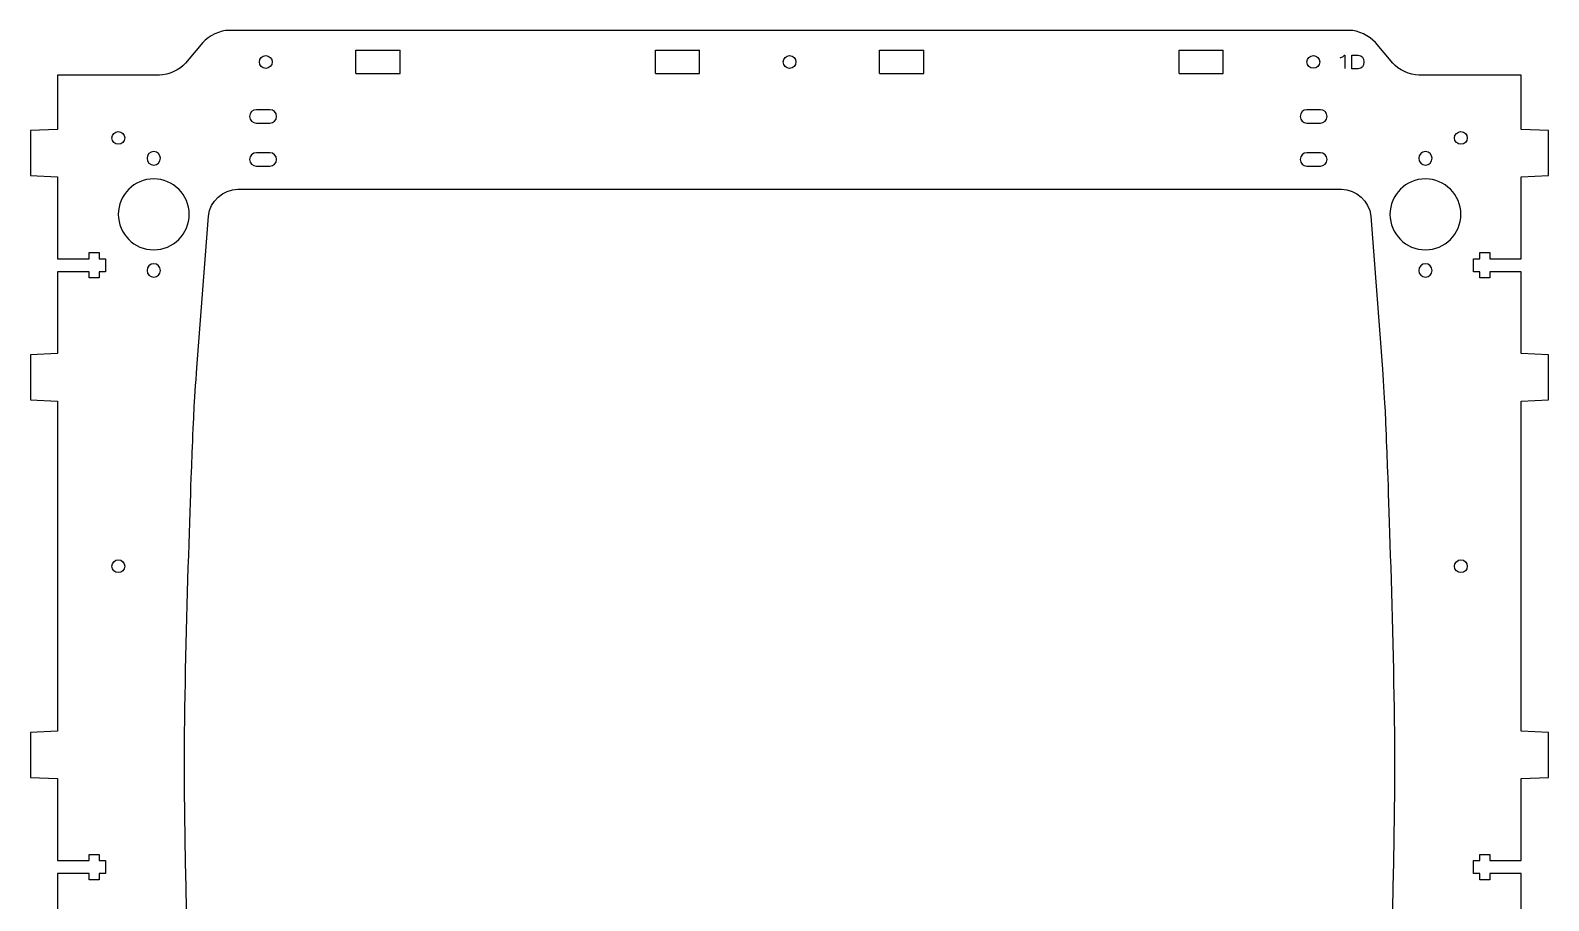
# Model space of a CAD drawing. Header units: millimetres. Extents: x -1166 to -93, y -857 to -63.
# Drawn here: x -805.1 to -466.6, y -662.7 to -468.6 of the extents above; entities that cross this region are included whole.
import ezdxf

# ---------------------------------------------------------------- set-up
doc = ezdxf.new("R2010")
doc.units = ezdxf.units.MM
doc.layers.add('CUTS', color=1, linetype='Continuous', true_color=0xff0000)
doc.layers.add('TEXT', color=5, linetype='Continuous', true_color=0x0000ff)

msp = doc.modelspace()

# ---------------------------------------------------------------- linework, layer by layer
at = {"layer": 'CUTS', "color": 1, "lineweight": 25, "true_color": 0xff0000}
for p, q in [((-732.53, -478.27), (-732.53, -473.07)), ((-732.53, -473.07), (-722.68, -473.07)), ((-722.68, -478.27), (-722.68, -473.07)), ((-665.76, -478.27), (-665.76, -473.07)), ((-665.76, -473.07), (-655.91, -473.07)), ((-655.91, -478.27), (-655.91, -473.07)), ((-615.76, -478.27), (-615.76, -473.07)), ((-615.76, -473.07), (-605.91, -473.07)), ((-605.91, -478.27), (-605.91, -473.07)), ((-548.99, -478.27), (-548.99, -473.07)), ((-548.99, -473.07), (-539.14, -473.07)), ((-539.14, -478.27), (-539.14, -473.07)), ((-732.53, -478.27), (-722.68, -478.27)), ((-665.76, -478.27), (-655.91, -478.27)), ((-615.76, -478.27), (-605.91, -478.27)), ((-548.99, -478.27), (-539.14, -478.27))]:
    msp.add_line(p, q, dxfattribs=at)
for points in [[(-511.06, -468.63), (-760.81, -468.63)], [(-766.62, -471.33), (-770.48, -475.92)], [(-501.39, -475.92), (-505.25, -471.33)], [(-776.3, -478.63), (-799, -478.63), (-799, -490.73), (-805.09, -490.98), (-805.09, -501.01), (-799, -501.26), (-799, -519.57), (-791.98, -519.57), (-791.98, -518.17), (-789.78, -518.17), (-789.78, -519.57), (-788.34, -519.57), (-788.34, -522.43), (-789.78, -522.43), (-789.78, -523.83), (-791.98, -523.83), (-791.98, -522.43), (-799, -522.43), (-799, -540.7), (-805.09, -540.95), (-805.09, -551.03), (-799, -551.28), (-799, -624.9), (-805.09, -625.15), (-805.09, -635.2), (-799, -635.45), (-799, -653.74), (-791.98, -653.74), (-791.98, -652.33), (-789.78, -652.33), (-789.78, -653.74), (-788.34, -653.74), (-788.34, -656.6), (-789.78, -656.6), (-789.78, -658), (-791.98, -658), (-791.98, -656.6), (-799, -656.6), (-799, -674.92)], [(-472.71, -674.92), (-472.71, -656.6), (-479.73, -656.6), (-479.73, -658), (-481.93, -658), (-481.93, -656.6), (-483.37, -656.6), (-483.37, -653.74), (-481.93, -653.74), (-481.93, -652.33), (-479.73, -652.33), (-479.73, -653.74), (-472.71, -653.74), (-472.71, -635.45), (-466.62, -635.2), (-466.62, -625.15), (-472.71, -624.9), (-472.71, -551.28), (-466.62, -551.03), (-466.62, -540.95), (-472.71, -540.7), (-472.71, -522.43), (-479.73, -522.43), (-479.73, -523.83), (-481.93, -523.83), (-481.93, -522.43), (-483.37, -522.43), (-483.37, -519.57), (-481.93, -519.57), (-481.93, -518.17), (-479.73, -518.17), (-479.73, -519.57), (-472.71, -519.57), (-472.71, -501.26), (-466.62, -501.01), (-466.62, -490.98), (-472.71, -490.73), (-472.71, -478.63), (-495.57, -478.63)], [(-751.7, -486.31), (-754.7, -486.31)], [(-517.51, -486.31), (-520.51, -486.31)], [(-754.7, -489.31), (-751.7, -489.31), (-751.7, -489.31)], [(-520.51, -489.31), (-517.51, -489.31), (-517.51, -489.31)], [(-751.7, -495.91), (-754.7, -495.91)], [(-517.51, -495.91), (-520.51, -495.91)], [(-754.7, -498.91), (-751.7, -498.91), (-751.7, -498.91)], [(-520.51, -498.91), (-517.51, -498.91), (-517.51, -498.91)], [(-758.84, -504.05), (-512.82, -504.05)], [(-767.95, -543.84), (-765.38, -510.02)], [(-506.28, -510.02), (-503.69, -544.14)]]:
    msp.add_lwpolyline(points, dxfattribs=at)
for points in [[(-760.81, -468.63), (-762.76, -468.63), (-765.37, -469.84), (-766.62, -471.33)], [(-505.25, -471.33), (-506.5, -469.84), (-509.11, -468.63), (-511.06, -468.63)], [(-770.48, -475.92), (-771.74, -477.41), (-774.35, -478.63), (-776.3, -478.63)], [(-754.03, -475.67), (-754.03, -474.89), (-753.39, -474.25), (-752.61, -474.25)], [(-752.61, -477.1), (-753.39, -477.1), (-754.03, -476.46), (-754.03, -475.67)], [(-752.61, -474.25), (-751.82, -474.25), (-751.18, -474.89), (-751.18, -475.67)], [(-751.18, -475.67), (-751.18, -476.46), (-751.82, -477.1), (-752.61, -477.1)], [(-637.26, -475.67), (-637.26, -474.88), (-636.62, -474.25), (-635.84, -474.25)], [(-635.84, -477.1), (-636.62, -477.1), (-637.26, -476.46), (-637.26, -475.67)], [(-635.84, -474.25), (-635.05, -474.25), (-634.41, -474.88), (-634.41, -475.67)], [(-634.41, -475.67), (-634.41, -476.46), (-635.05, -477.1), (-635.84, -477.1)], [(-520.49, -475.67), (-520.49, -474.88), (-519.85, -474.24), (-519.06, -474.24)], [(-519.06, -477.09), (-519.85, -477.09), (-520.49, -476.46), (-520.49, -475.67)], [(-519.06, -474.24), (-518.28, -474.24), (-517.64, -474.88), (-517.64, -475.67)], [(-517.64, -475.67), (-517.64, -476.46), (-518.28, -477.09), (-519.06, -477.09)], [(-495.57, -478.63), (-497.52, -478.63), (-500.13, -477.41), (-501.39, -475.92)], [(-754.7, -486.31), (-755.52, -486.31), (-756.2, -486.98), (-756.2, -487.81)], [(-750.2, -487.81), (-750.2, -486.98), (-750.87, -486.31), (-751.7, -486.31)], [(-520.51, -486.31), (-521.34, -486.31), (-522.01, -486.98), (-522.01, -487.81)], [(-516.01, -487.81), (-516.01, -486.98), (-516.68, -486.31), (-517.51, -486.31)], [(-756.2, -487.81), (-756.2, -488.64), (-755.52, -489.31), (-754.7, -489.31)], [(-751.7, -489.31), (-750.87, -489.31), (-750.2, -488.64), (-750.2, -487.81)], [(-522.01, -487.81), (-522.01, -488.64), (-521.34, -489.31), (-520.51, -489.31)], [(-517.51, -489.31), (-516.68, -489.31), (-516.01, -488.64), (-516.01, -487.81)], [(-786.91, -492.61), (-786.91, -491.82), (-786.27, -491.18), (-785.48, -491.18)], [(-785.48, -494.03), (-786.27, -494.03), (-786.91, -493.39), (-786.91, -492.61)], [(-785.48, -491.18), (-784.7, -491.18), (-784.06, -491.82), (-784.06, -492.61)], [(-784.06, -492.61), (-784.06, -493.39), (-784.7, -494.03), (-785.48, -494.03)], [(-487.61, -492.61), (-487.61, -491.82), (-486.97, -491.18), (-486.19, -491.18)], [(-486.19, -494.03), (-486.97, -494.03), (-487.61, -493.39), (-487.61, -492.61)], [(-486.19, -491.18), (-485.4, -491.18), (-484.76, -491.82), (-484.76, -492.61)], [(-484.76, -492.61), (-484.76, -493.39), (-485.4, -494.03), (-486.19, -494.03)], [(-777.58, -495.65), (-778.41, -495.65), (-779.08, -496.33), (-779.08, -497.15)], [(-779.08, -497.15), (-779.08, -497.98), (-778.41, -498.65), (-777.58, -498.65)], [(-776.08, -497.15), (-776.08, -496.32), (-776.76, -495.65), (-777.58, -495.65)], [(-777.58, -498.65), (-776.76, -498.65), (-776.08, -497.98), (-776.08, -497.15)], [(-754.7, -495.91), (-755.52, -495.91), (-756.2, -496.58), (-756.2, -497.41)], [(-756.2, -497.41), (-756.2, -498.24), (-755.52, -498.91), (-754.7, -498.91)], [(-750.2, -497.41), (-750.2, -496.58), (-750.87, -495.91), (-751.7, -495.91)], [(-751.7, -498.91), (-750.87, -498.91), (-750.2, -498.24), (-750.2, -497.41)], [(-520.51, -495.91), (-521.34, -495.91), (-522.01, -496.58), (-522.01, -497.41)], [(-522.01, -497.41), (-522.01, -498.24), (-521.34, -498.91), (-520.51, -498.91)], [(-516.01, -497.41), (-516.01, -496.58), (-516.68, -495.91), (-517.51, -495.91)], [(-517.51, -498.91), (-516.68, -498.91), (-516.01, -498.24), (-516.01, -497.41)], [(-494.09, -495.65), (-494.91, -495.65), (-495.59, -496.33), (-495.59, -497.15)], [(-495.59, -497.15), (-495.59, -497.98), (-494.91, -498.65), (-494.09, -498.65)], [(-492.59, -497.15), (-492.59, -496.32), (-493.26, -495.65), (-494.09, -495.65)], [(-494.09, -498.65), (-493.26, -498.65), (-492.59, -497.98), (-492.59, -497.15)], [(-777.58, -501.75), (-781.95, -501.75), (-785.48, -505.29), (-785.48, -509.65)], [(-769.68, -509.65), (-769.68, -505.29), (-773.22, -501.75), (-777.58, -501.75)], [(-765.38, -510.02), (-765.08, -506.74), (-762.14, -504.05), (-758.84, -504.05)], [(-512.82, -504.05), (-509.52, -504.05), (-506.58, -506.74), (-506.28, -510.02)], [(-494.09, -501.75), (-498.45, -501.75), (-501.99, -505.29), (-501.99, -509.65)], [(-486.19, -509.65), (-486.19, -505.29), (-489.72, -501.75), (-494.09, -501.75)], [(-785.48, -509.65), (-785.48, -514.02), (-781.95, -517.55), (-777.58, -517.55)], [(-777.58, -517.55), (-773.22, -517.55), (-769.68, -514.02), (-769.68, -509.65)], [(-501.99, -509.65), (-501.99, -514.02), (-498.45, -517.55), (-494.09, -517.55)], [(-494.09, -517.55), (-489.72, -517.55), (-486.19, -514.02), (-486.19, -509.65)], [(-777.58, -520.65), (-778.41, -520.65), (-779.08, -521.32), (-779.08, -522.15)], [(-776.08, -522.15), (-776.08, -521.32), (-776.76, -520.65), (-777.58, -520.65)], [(-494.09, -520.65), (-494.91, -520.65), (-495.59, -521.32), (-495.59, -522.15)], [(-492.59, -522.15), (-492.59, -521.32), (-493.26, -520.65), (-494.09, -520.65)], [(-779.08, -522.15), (-779.08, -522.98), (-778.41, -523.65), (-777.58, -523.65)], [(-777.58, -523.65), (-776.76, -523.65), (-776.08, -522.98), (-776.08, -522.15)], [(-495.59, -522.15), (-495.59, -522.98), (-494.91, -523.65), (-494.09, -523.65)], [(-494.09, -523.65), (-493.26, -523.65), (-492.59, -522.98), (-492.59, -522.15)], [(-768.59, -553.28), (-768.49, -551.38), (-768.2, -547.13), (-767.95, -543.84)], [(-503.69, -544.14), (-503.44, -547.43), (-503.17, -551.61), (-503.09, -553.43)], [(-769.01, -562.73), (-768.88, -559.43), (-768.69, -555.18), (-768.59, -553.28)], [(-503.09, -553.43), (-503, -555.24), (-502.83, -559.43), (-502.7, -562.73)], [(-770.74, -632.47), (-770.74, -607.92), (-769.01, -562.73), (-769.01, -562.73)], [(-502.7, -562.73), (-502.7, -562.73), (-500.97, -607.92), (-500.97, -632.47)], [(-786.91, -588.09), (-786.91, -587.3), (-786.27, -586.67), (-785.48, -586.67)], [(-785.48, -589.51), (-786.27, -589.51), (-786.91, -588.88), (-786.91, -588.09)], [(-785.48, -586.67), (-784.7, -586.67), (-784.06, -587.3), (-784.06, -588.09)], [(-784.06, -588.09), (-784.06, -588.88), (-784.7, -589.51), (-785.48, -589.51)], [(-487.61, -588.09), (-487.61, -587.3), (-486.97, -586.67), (-486.19, -586.67)], [(-486.19, -589.51), (-486.97, -589.51), (-487.61, -588.88), (-487.61, -588.09)], [(-486.19, -586.67), (-485.4, -586.67), (-484.76, -587.3), (-484.76, -588.09)], [(-484.76, -588.09), (-484.76, -588.88), (-485.4, -589.51), (-486.19, -589.51)], [(-765.39, -746.92), (-765.39, -746.92), (-770.74, -691.05), (-770.74, -632.47)], [(-500.97, -632.47), (-500.97, -691.05), (-506.32, -746.92), (-506.32, -746.92)]]:
    msp.add_open_spline(points, degree=3, dxfattribs=at)
at = {"layer": 'TEXT', "color": 5, "lineweight": 25, "true_color": 0x0000ff}
for points in [[(-512.14, -474.18), (-512.03, -474.18), (-512.03, -477.16)], [(-510.53, -474.16), (-509.06, -474.16)], [(-509.06, -477.18), (-510.53, -477.18), (-510.53, -474.16), (-510.53, -474.16)]]:
    msp.add_lwpolyline(points, dxfattribs=at)
for points in [[(-513.08, -474.74), (-512.63, -474.63), (-512.32, -474.39), (-512.14, -474.18)], [(-509.06, -474.16), (-508.23, -474.16), (-507.8, -474.77), (-507.8, -475.67)], [(-507.8, -475.67), (-507.8, -476.57), (-508.23, -477.18), (-509.06, -477.18)]]:
    msp.add_open_spline(points, degree=3, dxfattribs=at)

doc.saveas('drawing.dxf')
